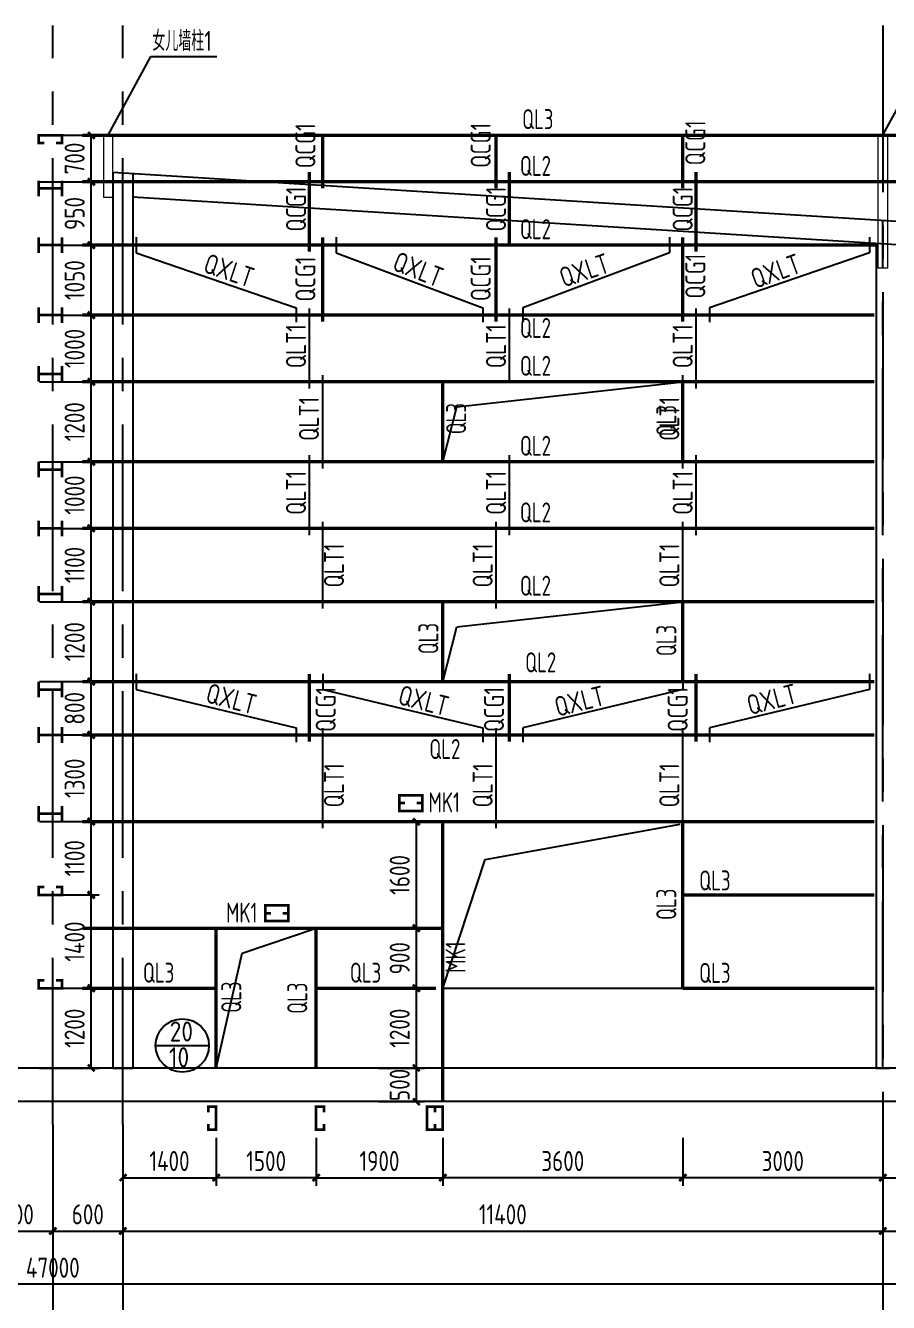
# Model space of a CAD drawing. Header units: millimetres. Extents: x 866309 to 879639, y 39442 to 44891.
# Drawn here: x 874498.7 to 874628.2, y 39548.7 to 39740.3 of the extents above; entities that cross this region are included whole.
import ezdxf

# ---------------------------------------------------------------- set-up
doc = ezdxf.new("R2010")
doc.units = ezdxf.units.MM
doc.header["$LTSCALE"] = 1000
doc.header["$MEASUREMENT"] = 0
doc.linetypes.add('CENTER', pattern=[2, 1.25, -0.25, 0.25, -0.25])
doc.linetypes.add('DOTE', pattern=[2.42, 2, -0.2, 0.02, -0.2])
for name, color, linetype in [('1307', 7, 'Continuous'), ('1534', 7, 'Continuous'), ('AXIS', 3, 'Continuous'), ('DIM', 7, 'Continuous'), ('DOTE', 1, 'DOTE'), ('M_Prof', 2, 'Continuous'), ('WINDOW', 4, 'Continuous'), ('标注', 7, 'Continuous'), ('梁', 4, 'Continuous'), ('檩条', 34, 'Continuous'), ('索引符号标注', 253, 'Continuous')]:
    doc.layers.add(name, color=color, linetype=linetype)
doc.layers.add('零部件', color=3, linetype='Continuous', lineweight=5)
doc.styles.add('GBHZ', font='gbenor.shx', dxfattribs={"width": 0.9, "bigfont": 'gbcbig.shx'})
doc.dimstyles.new('Y100', dxfattribs={"dimscale": 0, "dimtxt": 3, "dimasz": 0.01, "dimexe": 1.2, "dimexo": 2, "dimgap": 1, "dimtad": 1, "dimdec": 0, "dimlfac": 100, "dimzin": 0, "dimdsep": 46, "dimtxsty": 'GBHZ', "dimblk": 'DX', "dimcen": 0.09, "dimdle": 1, "dimclrd": 7, "dimclre": 7, "dimclrt": 7, "dimadec": 0, "dimazin": 0, "dimtfac": 1, "dimtdec": 0, "dimtix": 1, "dimtmove": 2, "dimatfit": 3, "dimldrblk": 'DX', "dimfxl": 0, "dimtolj": 1, "dimtzin": 0, "dimarcsym": 0})

# ---------------------------------------------------------------- blocks, each defined once
blk = doc.blocks.new('DX')
at = {"color": 0, "linetype": 'ByBlock', "const_width": 40}
blk.add_lwpolyline([(-54, -51), (46, 49)], dxfattribs=at)
blk = doc.blocks.new('*D3905')
at = {"layer": 'Defpoints', "color": 0, "transparency": 16777216}
for p in [(874492.33, 39575.38), (874502.83, 39575.38), (874502.83, 39559.38)]:
    blk.add_point(p, dxfattribs=at)
at = {"layer": 'dim', "color": 7, "lineweight": -2, "transparency": 16777216}
for p, q in [((874492.33, 39573.38), (874492.33, 39558.18)), ((874502.83, 39573.38), (874502.83, 39558.18)), ((874492.34, 39559.38), (874502.82, 39559.38))]:
    blk.add_line(p, q, dxfattribs=at)
at = {"layer": 'dim', "color": 7, "lineweight": -2, "transparency": 16777216, "xscale": 0.01, "yscale": 0.01, "zscale": 0.01, "rotation": 180}
blk.add_blockref('DX', (874492.33, 39559.38), dxfattribs=at)
at = {"layer": 'dim', "color": 7, "lineweight": -2, "transparency": 16777216, "xscale": 0.01, "yscale": 0.01, "zscale": 0.01}
blk.add_blockref('DX', (874502.83, 39559.38), dxfattribs=at)
at = {"layer": 'dim', "color": 7, "transparency": 16777216, "insert": (874497.58, 39561.88), "char_height": 3, "attachment_point": 5, "style": 'GBHZ'}
blk.add_mtext('\\A1;600', dxfattribs=at)
blk = doc.blocks.new('*D3906')
at = {"layer": 'Defpoints', "color": 0, "transparency": 16777216}
for p in [(874502.83, 39575.38), (874513.33, 39575.38), (874513.33, 39559.38)]:
    blk.add_point(p, dxfattribs=at)
at = {"layer": 'dim', "color": 7, "lineweight": -2, "transparency": 16777216}
for p, q in [((874502.83, 39573.38), (874502.83, 39558.18)), ((874513.33, 39573.38), (874513.33, 39558.18)), ((874502.84, 39559.38), (874513.32, 39559.38))]:
    blk.add_line(p, q, dxfattribs=at)
at = {"layer": 'dim', "color": 7, "lineweight": -2, "transparency": 16777216, "xscale": 0.01, "yscale": 0.01, "zscale": 0.01, "rotation": 180}
blk.add_blockref('DX', (874502.83, 39559.38), dxfattribs=at)
at = {"layer": 'dim', "color": 7, "lineweight": -2, "transparency": 16777216, "xscale": 0.01, "yscale": 0.01, "zscale": 0.01}
blk.add_blockref('DX', (874513.33, 39559.38), dxfattribs=at)
at = {"layer": 'dim', "color": 7, "transparency": 16777216, "insert": (874508.08, 39561.88), "char_height": 3, "attachment_point": 5, "style": 'GBHZ'}
blk.add_mtext('\\A1;600', dxfattribs=at)
blk = doc.blocks.new('*D3907')
at = {"layer": 'Defpoints', "color": 0, "transparency": 16777216}
for p in [(874513.33, 39575.38), (874627.33, 39575.38), (874627.33, 39559.38)]:
    blk.add_point(p, dxfattribs=at)
at = {"layer": 'dim', "color": 7, "lineweight": -2, "transparency": 16777216}
for p, q in [((874513.33, 39573.38), (874513.33, 39558.18)), ((874627.33, 39573.38), (874627.33, 39558.18)), ((874513.34, 39559.38), (874627.32, 39559.38))]:
    blk.add_line(p, q, dxfattribs=at)
at = {"layer": 'dim', "color": 7, "lineweight": -2, "transparency": 16777216, "xscale": 0.01, "yscale": 0.01, "zscale": 0.01, "rotation": 180}
blk.add_blockref('DX', (874513.33, 39559.38), dxfattribs=at)
at = {"layer": 'dim', "color": 7, "lineweight": -2, "transparency": 16777216, "xscale": 0.01, "yscale": 0.01, "zscale": 0.01}
blk.add_blockref('DX', (874627.33, 39559.38), dxfattribs=at)
at = {"layer": 'dim', "color": 7, "transparency": 16777216, "insert": (874570.33, 39561.88), "char_height": 3, "attachment_point": 5, "style": 'GBHZ'}
blk.add_mtext('\\A1;11400', dxfattribs=at)
blk = doc.blocks.new('*D3908')
at = {"layer": 'Defpoints', "color": 0, "transparency": 16777216}
for p in [(874627.33, 39575.38), (874742.33, 39575.38), (874742.33, 39559.38)]:
    blk.add_point(p, dxfattribs=at)
at = {"layer": 'dim', "color": 7, "lineweight": -2, "transparency": 16777216}
for p, q in [((874627.33, 39573.38), (874627.33, 39558.18)), ((874742.33, 39573.38), (874742.33, 39558.18)), ((874627.34, 39559.38), (874742.32, 39559.38))]:
    blk.add_line(p, q, dxfattribs=at)
at = {"layer": 'dim', "color": 7, "lineweight": -2, "transparency": 16777216, "xscale": 0.01, "yscale": 0.01, "zscale": 0.01, "rotation": 180}
blk.add_blockref('DX', (874627.33, 39559.38), dxfattribs=at)
at = {"layer": 'dim', "color": 7, "lineweight": -2, "transparency": 16777216, "xscale": 0.01, "yscale": 0.01, "zscale": 0.01}
blk.add_blockref('DX', (874742.33, 39559.38), dxfattribs=at)
at = {"layer": 'dim', "color": 7, "transparency": 16777216, "insert": (874684.83, 39561.88), "char_height": 3, "attachment_point": 5, "style": 'GBHZ'}
blk.add_mtext('\\A1;11500', dxfattribs=at)
blk = doc.blocks.new('*D3909')
at = {"layer": 'Defpoints', "color": 0, "transparency": 16777216}
for p in [(874263.33, 39575.38), (874742.33, 39575.38), (874263.33, 39551.38)]:
    blk.add_point(p, dxfattribs=at)
at = {"layer": 'dim', "color": 7, "lineweight": -2, "transparency": 16777216}
for p, q in [((874263.33, 39573.38), (874263.33, 39550.18)), ((874742.33, 39573.38), (874742.33, 39550.18)), ((874742.32, 39551.38), (874263.34, 39551.38))]:
    blk.add_line(p, q, dxfattribs=at)
at = {"layer": 'dim', "color": 7, "lineweight": -2, "transparency": 16777216, "xscale": 0.01, "yscale": 0.01, "zscale": 0.01, "rotation": 180}
blk.add_blockref('DX', (874263.33, 39551.38), dxfattribs=at)
at = {"layer": 'dim', "color": 7, "lineweight": -2, "transparency": 16777216, "xscale": 0.01, "yscale": 0.01, "zscale": 0.01}
blk.add_blockref('DX', (874742.33, 39551.38), dxfattribs=at)
at = {"layer": 'dim', "color": 7, "transparency": 16777216, "insert": (874502.83, 39553.88), "char_height": 3, "attachment_point": 5, "style": 'GBHZ'}
blk.add_mtext('\\A1;47000', dxfattribs=at)
blk = doc.blocks.new('*D3867')
at = {"layer": 'Defpoints', "color": 0, "transparency": 16777216}
for p in [(874498.84, 39595.81), (874508.6, 39595.81), (874498.84, 39583.81)]:
    blk.add_point(p, dxfattribs=at)
at = {"layer": 'DOTE', "color": 7, "lineweight": -2, "transparency": 16777216}
for p, q in [((874500.84, 39595.81), (874509.8, 39595.81)), ((874508.6, 39583.82), (874508.6, 39595.8)), ((874500.84, 39583.81), (874509.8, 39583.81))]:
    blk.add_line(p, q, dxfattribs=at)
at = {"layer": 'DOTE', "color": 7, "lineweight": -2, "transparency": 16777216, "xscale": 0.01, "yscale": 0.01, "zscale": 0.01}
for p, rotation in [((874508.6, 39595.81), 90), ((874508.6, 39583.81), 270)]:
    blk.add_blockref('DX', p, dxfattribs=dict(at, rotation=rotation))
at = {"layer": 'DOTE', "color": 7, "transparency": 16777216, "insert": (874506.1, 39589.81), "char_height": 3, "attachment_point": 5, "rotation": 90, "style": 'GBHZ'}
blk.add_mtext('\\A1;1200', dxfattribs=at)
blk = doc.blocks.new('*D3868')
at = {"layer": 'Defpoints', "color": 0, "transparency": 16777216}
for p in [(874498.84, 39609.81), (874508.6, 39609.81), (874498.84, 39595.81)]:
    blk.add_point(p, dxfattribs=at)
at = {"layer": 'DOTE', "color": 7, "lineweight": -2, "transparency": 16777216}
for p, q in [((874500.84, 39609.81), (874509.8, 39609.81)), ((874508.6, 39595.82), (874508.6, 39609.8)), ((874500.84, 39595.81), (874509.8, 39595.81))]:
    blk.add_line(p, q, dxfattribs=at)
at = {"layer": 'DOTE', "color": 7, "lineweight": -2, "transparency": 16777216, "xscale": 0.01, "yscale": 0.01, "zscale": 0.01}
for p, rotation in [((874508.6, 39609.81), 90), ((874508.6, 39595.81), 270)]:
    blk.add_blockref('DX', p, dxfattribs=dict(at, rotation=rotation))
at = {"layer": 'DOTE', "color": 7, "transparency": 16777216, "insert": (874506.1, 39602.81), "char_height": 3, "attachment_point": 5, "rotation": 90, "style": 'GBHZ'}
blk.add_mtext('\\A1;1400', dxfattribs=at)
blk = doc.blocks.new('*D3869')
at = {"layer": 'Defpoints', "color": 0, "transparency": 16777216}
for p in [(874498.84, 39620.81), (874508.6, 39620.81), (874498.84, 39609.81)]:
    blk.add_point(p, dxfattribs=at)
at = {"layer": 'DOTE', "color": 7, "lineweight": -2, "transparency": 16777216}
for p, q in [((874500.84, 39620.81), (874509.8, 39620.81)), ((874508.6, 39609.82), (874508.6, 39620.8)), ((874500.84, 39609.81), (874509.8, 39609.81))]:
    blk.add_line(p, q, dxfattribs=at)
at = {"layer": 'DOTE', "color": 7, "lineweight": -2, "transparency": 16777216, "xscale": 0.01, "yscale": 0.01, "zscale": 0.01}
for p, rotation in [((874508.6, 39620.81), 90), ((874508.6, 39609.81), 270)]:
    blk.add_blockref('DX', p, dxfattribs=dict(at, rotation=rotation))
at = {"layer": 'DOTE', "color": 7, "transparency": 16777216, "insert": (874506.1, 39615.31), "char_height": 3, "attachment_point": 5, "rotation": 90, "style": 'GBHZ'}
blk.add_mtext('\\A1;1100', dxfattribs=at)
blk = doc.blocks.new('*D3870')
at = {"layer": 'Defpoints', "color": 0, "transparency": 16777216}
for p in [(874498.84, 39633.81), (874508.6, 39633.81), (874498.84, 39620.81)]:
    blk.add_point(p, dxfattribs=at)
at = {"layer": 'DOTE', "color": 7, "lineweight": -2, "transparency": 16777216}
for p, q in [((874500.84, 39633.81), (874509.8, 39633.81)), ((874508.6, 39620.82), (874508.6, 39633.8)), ((874500.84, 39620.81), (874509.8, 39620.81))]:
    blk.add_line(p, q, dxfattribs=at)
at = {"layer": 'DOTE', "color": 7, "lineweight": -2, "transparency": 16777216, "xscale": 0.01, "yscale": 0.01, "zscale": 0.01}
for p, rotation in [((874508.6, 39633.81), 90), ((874508.6, 39620.81), 270)]:
    blk.add_blockref('DX', p, dxfattribs=dict(at, rotation=rotation))
at = {"layer": 'DOTE', "color": 7, "transparency": 16777216, "insert": (874506.1, 39627.31), "char_height": 3, "attachment_point": 5, "rotation": 90, "style": 'GBHZ'}
blk.add_mtext('\\A1;1300', dxfattribs=at)
blk = doc.blocks.new('*D3871')
at = {"layer": 'Defpoints', "color": 0, "transparency": 16777216}
for p in [(874498.84, 39641.81), (874508.6, 39641.81), (874498.84, 39633.81)]:
    blk.add_point(p, dxfattribs=at)
at = {"layer": 'DOTE', "color": 7, "lineweight": -2, "transparency": 16777216}
for p, q in [((874500.84, 39641.81), (874509.8, 39641.81)), ((874508.6, 39633.82), (874508.6, 39641.8)), ((874500.84, 39633.81), (874509.8, 39633.81))]:
    blk.add_line(p, q, dxfattribs=at)
at = {"layer": 'DOTE', "color": 7, "lineweight": -2, "transparency": 16777216, "xscale": 0.01, "yscale": 0.01, "zscale": 0.01}
for p, rotation in [((874508.6, 39641.81), 90), ((874508.6, 39633.81), 270)]:
    blk.add_blockref('DX', p, dxfattribs=dict(at, rotation=rotation))
at = {"layer": 'DOTE', "color": 7, "transparency": 16777216, "insert": (874506.1, 39637.81), "char_height": 3, "attachment_point": 5, "rotation": 90, "style": 'GBHZ'}
blk.add_mtext('\\A1;800', dxfattribs=at)
blk = doc.blocks.new('*D3872')
at = {"layer": 'Defpoints', "color": 0, "transparency": 16777216}
for p in [(874498.84, 39653.81), (874508.6, 39653.81), (874498.84, 39641.81)]:
    blk.add_point(p, dxfattribs=at)
at = {"layer": 'DOTE', "color": 7, "lineweight": -2, "transparency": 16777216}
for p, q in [((874500.84, 39653.81), (874509.8, 39653.81)), ((874508.6, 39641.82), (874508.6, 39653.8)), ((874500.84, 39641.81), (874509.8, 39641.81))]:
    blk.add_line(p, q, dxfattribs=at)
at = {"layer": 'DOTE', "color": 7, "lineweight": -2, "transparency": 16777216, "xscale": 0.01, "yscale": 0.01, "zscale": 0.01}
for p, rotation in [((874508.6, 39653.81), 90), ((874508.6, 39641.81), 270)]:
    blk.add_blockref('DX', p, dxfattribs=dict(at, rotation=rotation))
at = {"layer": 'DOTE', "color": 7, "transparency": 16777216, "insert": (874506.1, 39647.81), "char_height": 3, "attachment_point": 5, "rotation": 90, "style": 'GBHZ'}
blk.add_mtext('\\A1;1200', dxfattribs=at)
blk = doc.blocks.new('*D3873')
at = {"layer": 'Defpoints', "color": 0, "transparency": 16777216}
for p in [(874498.84, 39664.81), (874508.6, 39664.81), (874498.84, 39653.81)]:
    blk.add_point(p, dxfattribs=at)
at = {"layer": 'DOTE', "color": 7, "lineweight": -2, "transparency": 16777216}
for p, q in [((874500.84, 39664.81), (874509.8, 39664.81)), ((874508.6, 39653.82), (874508.6, 39664.8)), ((874500.84, 39653.81), (874509.8, 39653.81))]:
    blk.add_line(p, q, dxfattribs=at)
at = {"layer": 'DOTE', "color": 7, "lineweight": -2, "transparency": 16777216, "xscale": 0.01, "yscale": 0.01, "zscale": 0.01}
for p, rotation in [((874508.6, 39664.81), 90), ((874508.6, 39653.81), 270)]:
    blk.add_blockref('DX', p, dxfattribs=dict(at, rotation=rotation))
at = {"layer": 'DOTE', "color": 7, "transparency": 16777216, "insert": (874506.1, 39659.31), "char_height": 3, "attachment_point": 5, "rotation": 90, "style": 'GBHZ'}
blk.add_mtext('\\A1;1100', dxfattribs=at)
blk = doc.blocks.new('*D3874')
at = {"layer": 'Defpoints', "color": 0, "transparency": 16777216}
for p in [(874498.84, 39674.81), (874508.6, 39674.81), (874498.84, 39664.81)]:
    blk.add_point(p, dxfattribs=at)
at = {"layer": 'DOTE', "color": 7, "lineweight": -2, "transparency": 16777216}
for p, q in [((874500.84, 39674.81), (874509.8, 39674.81)), ((874508.6, 39664.82), (874508.6, 39674.8)), ((874500.84, 39664.81), (874509.8, 39664.81))]:
    blk.add_line(p, q, dxfattribs=at)
at = {"layer": 'DOTE', "color": 7, "lineweight": -2, "transparency": 16777216, "xscale": 0.01, "yscale": 0.01, "zscale": 0.01}
for p, rotation in [((874508.6, 39674.81), 90), ((874508.6, 39664.81), 270)]:
    blk.add_blockref('DX', p, dxfattribs=dict(at, rotation=rotation))
at = {"layer": 'DOTE', "color": 7, "transparency": 16777216, "insert": (874506.1, 39669.81), "char_height": 3, "attachment_point": 5, "rotation": 90, "style": 'GBHZ'}
blk.add_mtext('\\A1;1000', dxfattribs=at)
blk = doc.blocks.new('*D3875')
at = {"layer": 'Defpoints', "color": 0, "transparency": 16777216}
for p in [(874498.84, 39686.81), (874508.6, 39686.81), (874498.84, 39674.81)]:
    blk.add_point(p, dxfattribs=at)
at = {"layer": 'DOTE', "color": 7, "lineweight": -2, "transparency": 16777216}
for p, q in [((874500.84, 39686.81), (874509.8, 39686.81)), ((874508.6, 39674.82), (874508.6, 39686.8)), ((874500.84, 39674.81), (874509.8, 39674.81))]:
    blk.add_line(p, q, dxfattribs=at)
at = {"layer": 'DOTE', "color": 7, "lineweight": -2, "transparency": 16777216, "xscale": 0.01, "yscale": 0.01, "zscale": 0.01}
for p, rotation in [((874508.6, 39686.81), 90), ((874508.6, 39674.81), 270)]:
    blk.add_blockref('DX', p, dxfattribs=dict(at, rotation=rotation))
at = {"layer": 'DOTE', "color": 7, "transparency": 16777216, "insert": (874506.1, 39680.81), "char_height": 3, "attachment_point": 5, "rotation": 90, "style": 'GBHZ'}
blk.add_mtext('\\A1;1200', dxfattribs=at)
blk = doc.blocks.new('*D3876')
at = {"layer": 'Defpoints', "color": 0, "transparency": 16777216}
for p in [(874498.84, 39696.81), (874508.6, 39696.81), (874498.84, 39686.81)]:
    blk.add_point(p, dxfattribs=at)
at = {"layer": 'DOTE', "color": 7, "lineweight": -2, "transparency": 16777216}
for p, q in [((874500.84, 39696.81), (874509.8, 39696.81)), ((874508.6, 39686.82), (874508.6, 39696.8)), ((874500.84, 39686.81), (874509.8, 39686.81))]:
    blk.add_line(p, q, dxfattribs=at)
at = {"layer": 'DOTE', "color": 7, "lineweight": -2, "transparency": 16777216, "xscale": 0.01, "yscale": 0.01, "zscale": 0.01}
for p, rotation in [((874508.6, 39696.81), 90), ((874508.6, 39686.81), 270)]:
    blk.add_blockref('DX', p, dxfattribs=dict(at, rotation=rotation))
at = {"layer": 'DOTE', "color": 7, "transparency": 16777216, "insert": (874506.1, 39691.81), "char_height": 3, "attachment_point": 5, "rotation": 90, "style": 'GBHZ'}
blk.add_mtext('\\A1;1000', dxfattribs=at)
blk = doc.blocks.new('*D3877')
at = {"layer": 'Defpoints', "color": 0, "transparency": 16777216}
for p in [(874498.84, 39707.31), (874508.6, 39707.31), (874498.84, 39696.81)]:
    blk.add_point(p, dxfattribs=at)
at = {"layer": 'DOTE', "color": 7, "lineweight": -2, "transparency": 16777216}
for p, q in [((874500.84, 39707.31), (874509.8, 39707.31)), ((874508.6, 39696.82), (874508.6, 39707.3)), ((874500.84, 39696.81), (874509.8, 39696.81))]:
    blk.add_line(p, q, dxfattribs=at)
at = {"layer": 'DOTE', "color": 7, "lineweight": -2, "transparency": 16777216, "xscale": 0.01, "yscale": 0.01, "zscale": 0.01}
for p, rotation in [((874508.6, 39707.31), 90), ((874508.6, 39696.81), 270)]:
    blk.add_blockref('DX', p, dxfattribs=dict(at, rotation=rotation))
at = {"layer": 'DOTE', "color": 7, "transparency": 16777216, "insert": (874506.1, 39702.06), "char_height": 3, "attachment_point": 5, "rotation": 90, "style": 'GBHZ'}
blk.add_mtext('\\A1;1050', dxfattribs=at)
blk = doc.blocks.new('*D3878')
at = {"layer": 'Defpoints', "color": 0, "transparency": 16777216}
for p in [(874498.84, 39716.81), (874508.6, 39716.81), (874498.84, 39707.31)]:
    blk.add_point(p, dxfattribs=at)
at = {"layer": 'DOTE', "color": 7, "lineweight": -2, "transparency": 16777216}
for p, q in [((874500.84, 39716.81), (874509.8, 39716.81)), ((874508.6, 39707.32), (874508.6, 39716.8)), ((874500.84, 39707.31), (874509.8, 39707.31))]:
    blk.add_line(p, q, dxfattribs=at)
at = {"layer": 'DOTE', "color": 7, "lineweight": -2, "transparency": 16777216, "xscale": 0.01, "yscale": 0.01, "zscale": 0.01}
for p, rotation in [((874508.6, 39716.81), 90), ((874508.6, 39707.31), 270)]:
    blk.add_blockref('DX', p, dxfattribs=dict(at, rotation=rotation))
at = {"layer": 'DOTE', "color": 7, "transparency": 16777216, "insert": (874506.1, 39712.06), "char_height": 3, "attachment_point": 5, "rotation": 90, "style": 'GBHZ'}
blk.add_mtext('\\A1;950', dxfattribs=at)
blk = doc.blocks.new('*D3879')
at = {"layer": 'Defpoints', "color": 0, "transparency": 16777216}
for p in [(874498.84, 39723.81), (874508.6, 39723.81), (874498.84, 39716.81)]:
    blk.add_point(p, dxfattribs=at)
at = {"layer": 'DOTE', "color": 7, "lineweight": -2, "transparency": 16777216}
for p, q in [((874500.84, 39723.81), (874509.8, 39723.81)), ((874508.6, 39716.82), (874508.6, 39723.8)), ((874500.84, 39716.81), (874509.8, 39716.81))]:
    blk.add_line(p, q, dxfattribs=at)
at = {"layer": 'DOTE', "color": 7, "lineweight": -2, "transparency": 16777216, "xscale": 0.01, "yscale": 0.01, "zscale": 0.01}
for p, rotation in [((874508.6, 39723.81), 90), ((874508.6, 39716.81), 270)]:
    blk.add_blockref('DX', p, dxfattribs=dict(at, rotation=rotation))
at = {"layer": 'DOTE', "color": 7, "transparency": 16777216, "insert": (874506.1, 39720.31), "char_height": 3, "attachment_point": 5, "rotation": 90, "style": 'GBHZ'}
blk.add_mtext('\\A1;700', dxfattribs=at)
blk = doc.blocks.new('*D3931')
at = {"layer": 'Defpoints', "color": 0, "transparency": 16777216}
for p in [(874627.33, 39575.38), (874657.33, 39575.38), (874657.33, 39567.38)]:
    blk.add_point(p, dxfattribs=at)
at = {"layer": 'dim', "color": 7, "lineweight": -2, "transparency": 16777216}
for p, q in [((874627.33, 39573.38), (874627.33, 39566.18)), ((874657.33, 39573.38), (874657.33, 39566.18)), ((874627.34, 39567.38), (874657.32, 39567.38))]:
    blk.add_line(p, q, dxfattribs=at)
at = {"layer": 'dim', "color": 7, "lineweight": -2, "transparency": 16777216, "xscale": 0.01, "yscale": 0.01, "zscale": 0.01, "rotation": 180}
blk.add_blockref('DX', (874627.33, 39567.38), dxfattribs=at)
at = {"layer": 'dim', "color": 7, "lineweight": -2, "transparency": 16777216, "xscale": 0.01, "yscale": 0.01, "zscale": 0.01}
blk.add_blockref('DX', (874657.33, 39567.38), dxfattribs=at)
at = {"layer": 'dim', "color": 7, "transparency": 16777216, "insert": (874642.33, 39569.88), "char_height": 3, "attachment_point": 5, "style": 'GBHZ'}
blk.add_mtext('\\A1;3000', dxfattribs=at)
blk = doc.blocks.new('*D3932')
at = {"layer": 'Defpoints', "color": 0, "transparency": 16777216}
for p in [(874513.33, 39575.38), (874527.33, 39575.38), (874527.33, 39567.38)]:
    blk.add_point(p, dxfattribs=at)
at = {"layer": 'dim', "color": 7, "lineweight": -2, "transparency": 16777216}
for p, q in [((874513.33, 39573.38), (874513.33, 39566.18)), ((874527.33, 39573.38), (874527.33, 39566.18)), ((874513.34, 39567.38), (874527.32, 39567.38))]:
    blk.add_line(p, q, dxfattribs=at)
at = {"layer": 'dim', "color": 7, "lineweight": -2, "transparency": 16777216, "xscale": 0.01, "yscale": 0.01, "zscale": 0.01, "rotation": 180}
blk.add_blockref('DX', (874513.33, 39567.38), dxfattribs=at)
at = {"layer": 'dim', "color": 7, "lineweight": -2, "transparency": 16777216, "xscale": 0.01, "yscale": 0.01, "zscale": 0.01}
blk.add_blockref('DX', (874527.33, 39567.38), dxfattribs=at)
at = {"layer": 'dim', "color": 7, "transparency": 16777216, "insert": (874520.33, 39569.88), "char_height": 3, "attachment_point": 5, "style": 'GBHZ'}
blk.add_mtext('\\A1;1400', dxfattribs=at)
blk = doc.blocks.new('*D3933')
at = {"layer": 'Defpoints', "color": 0, "transparency": 16777216}
for p in [(874561.33, 39575.38), (874597.33, 39575.38), (874561.33, 39567.38)]:
    blk.add_point(p, dxfattribs=at)
at = {"layer": 'dim', "color": 7, "lineweight": -2, "transparency": 16777216}
for p, q in [((874561.33, 39573.38), (874561.33, 39566.18)), ((874597.33, 39573.38), (874597.33, 39566.18)), ((874597.32, 39567.38), (874561.34, 39567.38))]:
    blk.add_line(p, q, dxfattribs=at)
at = {"layer": 'dim', "color": 7, "lineweight": -2, "transparency": 16777216, "xscale": 0.01, "yscale": 0.01, "zscale": 0.01, "rotation": 180}
blk.add_blockref('DX', (874561.33, 39567.38), dxfattribs=at)
at = {"layer": 'dim', "color": 7, "lineweight": -2, "transparency": 16777216, "xscale": 0.01, "yscale": 0.01, "zscale": 0.01}
blk.add_blockref('DX', (874597.33, 39567.38), dxfattribs=at)
at = {"layer": 'dim', "color": 7, "transparency": 16777216, "insert": (874579.33, 39569.88), "char_height": 3, "attachment_point": 5, "style": 'GBHZ'}
blk.add_mtext('\\A1;3600', dxfattribs=at)
blk = doc.blocks.new('*D3934')
at = {"layer": 'Defpoints', "color": 0, "transparency": 16777216}
for p in [(874597.33, 39575.38), (874627.33, 39575.38), (874597.33, 39567.38)]:
    blk.add_point(p, dxfattribs=at)
at = {"layer": 'dim', "color": 7, "lineweight": -2, "transparency": 16777216}
for p, q in [((874597.33, 39573.38), (874597.33, 39566.18)), ((874627.33, 39573.38), (874627.33, 39566.18)), ((874627.32, 39567.38), (874597.34, 39567.38))]:
    blk.add_line(p, q, dxfattribs=at)
at = {"layer": 'dim', "color": 7, "lineweight": -2, "transparency": 16777216, "xscale": 0.01, "yscale": 0.01, "zscale": 0.01, "rotation": 180}
blk.add_blockref('DX', (874597.33, 39567.38), dxfattribs=at)
at = {"layer": 'dim', "color": 7, "lineweight": -2, "transparency": 16777216, "xscale": 0.01, "yscale": 0.01, "zscale": 0.01}
blk.add_blockref('DX', (874627.33, 39567.38), dxfattribs=at)
at = {"layer": 'dim', "color": 7, "transparency": 16777216, "insert": (874612.33, 39569.88), "char_height": 3, "attachment_point": 5, "style": 'GBHZ'}
blk.add_mtext('\\A1;3000', dxfattribs=at)
blk = doc.blocks.new('*D3935')
at = {"layer": 'Defpoints', "color": 0, "transparency": 16777216}
for p in [(874549.7, 39583.81), (874557.36, 39583.81), (874549.7, 39578.81)]:
    blk.add_point(p, dxfattribs=at)
at = {"layer": 'WINDOW', "color": 7, "lineweight": -2, "transparency": 16777216}
for p, q in [((874551.7, 39583.81), (874558.56, 39583.81)), ((874557.36, 39583.82), (874557.36, 39583.83)), ((874557.36, 39578.81), (874557.36, 39583.81)), ((874551.7, 39578.81), (874558.56, 39578.81)), ((874557.36, 39578.8), (874557.36, 39578.79))]:
    blk.add_line(p, q, dxfattribs=at)
at = {"layer": 'WINDOW', "color": 7, "lineweight": -2, "transparency": 16777216, "xscale": 0.01, "yscale": 0.01, "zscale": 0.01}
for p, rotation in [((874557.36, 39583.81), 270), ((874557.36, 39578.81), 90)]:
    blk.add_blockref('DX', p, dxfattribs=dict(at, rotation=rotation))
at = {"layer": 'WINDOW', "color": 7, "transparency": 16777216, "insert": (874554.86, 39581.31), "char_height": 3, "attachment_point": 5, "rotation": 90, "style": 'GBHZ'}
blk.add_mtext('\\A1;500', dxfattribs=at)
blk = doc.blocks.new('*D3936')
at = {"layer": 'Defpoints', "color": 0, "transparency": 16777216}
for p in [(874549.7, 39595.81), (874557.36, 39595.81), (874549.7, 39583.81)]:
    blk.add_point(p, dxfattribs=at)
at = {"layer": 'WINDOW', "color": 7, "lineweight": -2, "transparency": 16777216}
for p, q in [((874551.7, 39595.81), (874558.56, 39595.81)), ((874557.36, 39583.82), (874557.36, 39595.8)), ((874551.7, 39583.81), (874558.56, 39583.81))]:
    blk.add_line(p, q, dxfattribs=at)
at = {"layer": 'WINDOW', "color": 7, "lineweight": -2, "transparency": 16777216, "xscale": 0.01, "yscale": 0.01, "zscale": 0.01}
for p, rotation in [((874557.36, 39595.81), 90), ((874557.36, 39583.81), 270)]:
    blk.add_blockref('DX', p, dxfattribs=dict(at, rotation=rotation))
at = {"layer": 'WINDOW', "color": 7, "transparency": 16777216, "insert": (874554.86, 39589.81), "char_height": 3, "attachment_point": 5, "rotation": 90, "style": 'GBHZ'}
blk.add_mtext('\\A1;1200', dxfattribs=at)
blk = doc.blocks.new('*D3937')
at = {"layer": 'Defpoints', "color": 0, "transparency": 16777216}
for p in [(874549.7, 39604.81), (874557.36, 39604.81), (874549.7, 39595.81)]:
    blk.add_point(p, dxfattribs=at)
at = {"layer": 'WINDOW', "color": 7, "lineweight": -2, "transparency": 16777216}
for p, q in [((874551.7, 39604.81), (874558.56, 39604.81)), ((874557.36, 39595.82), (874557.36, 39604.8)), ((874551.7, 39595.81), (874558.56, 39595.81))]:
    blk.add_line(p, q, dxfattribs=at)
at = {"layer": 'WINDOW', "color": 7, "lineweight": -2, "transparency": 16777216, "xscale": 0.01, "yscale": 0.01, "zscale": 0.01}
for p, rotation in [((874557.36, 39604.81), 90), ((874557.36, 39595.81), 270)]:
    blk.add_blockref('DX', p, dxfattribs=dict(at, rotation=rotation))
at = {"layer": 'WINDOW', "color": 7, "transparency": 16777216, "insert": (874554.86, 39600.31), "char_height": 3, "attachment_point": 5, "rotation": 90, "style": 'GBHZ'}
blk.add_mtext('\\A1;900', dxfattribs=at)
blk = doc.blocks.new('*D3938')
at = {"layer": 'Defpoints', "color": 0, "transparency": 16777216}
for p in [(874549.7, 39620.81), (874557.36, 39620.81), (874549.7, 39604.81)]:
    blk.add_point(p, dxfattribs=at)
at = {"layer": 'WINDOW', "color": 7, "lineweight": -2, "transparency": 16777216}
for p, q in [((874551.7, 39620.81), (874558.56, 39620.81)), ((874557.36, 39604.82), (874557.36, 39620.8)), ((874551.7, 39604.81), (874558.56, 39604.81))]:
    blk.add_line(p, q, dxfattribs=at)
at = {"layer": 'WINDOW', "color": 7, "lineweight": -2, "transparency": 16777216, "xscale": 0.01, "yscale": 0.01, "zscale": 0.01}
for p, rotation in [((874557.36, 39620.81), 90), ((874557.36, 39604.81), 270)]:
    blk.add_blockref('DX', p, dxfattribs=dict(at, rotation=rotation))
at = {"layer": 'WINDOW', "color": 7, "transparency": 16777216, "insert": (874554.86, 39612.81), "char_height": 3, "attachment_point": 5, "rotation": 90, "style": 'GBHZ'}
blk.add_mtext('\\A1;1600', dxfattribs=at)
blk = doc.blocks.new('*D3939')
at = {"layer": 'Defpoints', "color": 0, "transparency": 16777216}
for p in [(874527.33, 39575.38), (874542.33, 39575.38), (874527.33, 39567.38)]:
    blk.add_point(p, dxfattribs=at)
at = {"layer": 'dim', "color": 7, "lineweight": -2, "transparency": 16777216}
for p, q in [((874527.33, 39573.38), (874527.33, 39566.18)), ((874542.33, 39573.38), (874542.33, 39566.18)), ((874542.32, 39567.38), (874527.34, 39567.38))]:
    blk.add_line(p, q, dxfattribs=at)
at = {"layer": 'dim', "color": 7, "lineweight": -2, "transparency": 16777216, "xscale": 0.01, "yscale": 0.01, "zscale": 0.01, "rotation": 180}
blk.add_blockref('DX', (874527.33, 39567.38), dxfattribs=at)
at = {"layer": 'dim', "color": 7, "lineweight": -2, "transparency": 16777216, "xscale": 0.01, "yscale": 0.01, "zscale": 0.01}
blk.add_blockref('DX', (874542.33, 39567.38), dxfattribs=at)
at = {"layer": 'dim', "color": 7, "transparency": 16777216, "insert": (874534.83, 39569.88), "char_height": 3, "attachment_point": 5, "style": 'GBHZ'}
blk.add_mtext('\\A1;1500', dxfattribs=at)
blk = doc.blocks.new('*D3940')
at = {"layer": 'Defpoints', "color": 0, "transparency": 16777216}
for p in [(874542.33, 39575.38), (874561.33, 39575.38), (874561.33, 39567.38)]:
    blk.add_point(p, dxfattribs=at)
at = {"layer": 'dim', "color": 7, "lineweight": -2, "transparency": 16777216}
for p, q in [((874542.33, 39573.38), (874542.33, 39566.18)), ((874561.33, 39573.38), (874561.33, 39566.18)), ((874542.34, 39567.38), (874561.32, 39567.38))]:
    blk.add_line(p, q, dxfattribs=at)
at = {"layer": 'dim', "color": 7, "lineweight": -2, "transparency": 16777216, "xscale": 0.01, "yscale": 0.01, "zscale": 0.01, "rotation": 180}
blk.add_blockref('DX', (874542.33, 39567.38), dxfattribs=at)
at = {"layer": 'dim', "color": 7, "lineweight": -2, "transparency": 16777216, "xscale": 0.01, "yscale": 0.01, "zscale": 0.01}
blk.add_blockref('DX', (874561.33, 39567.38), dxfattribs=at)
at = {"layer": 'dim', "color": 7, "transparency": 16777216, "insert": (874551.83, 39569.88), "char_height": 3, "attachment_point": 5, "style": 'GBHZ'}
blk.add_mtext('\\A1;1900', dxfattribs=at)

msp = doc.modelspace()

# ---------------------------------------------------------------- linework, layer by layer
at = {"layer": 'AXIS', "color": 0}
for p, q in [((874502.828, 39575.379), (874502.828, 39543.379)), ((874513.328, 39575.379), (874513.328, 39543.379)), ((874627.328, 39575.379), (874627.328, 39543.379))]:
    msp.add_line(p, q, dxfattribs=at)
at = {"layer": 'DOTE', "linetype": 'CENTER', "ltscale": 0.02}
for p, q in [((874502.828, 39575.379), (874502.828, 39740.261)), ((874513.328, 39575.379), (874513.328, 39740.261)), ((874627.328, 39740.261), (874627.328, 39575.379)), ((874627.328, 39583.809), (874627.328, 39710.99))]:
    msp.add_line(p, q, dxfattribs=at)
at = {"layer": 'M_Prof'}
for p, q in [((874511.828, 39718.203), (874511.828, 39583.809)), ((874742.328, 39703.809), (874511.828, 39718.203)), ((874514.828, 39718.015), (874514.828, 39583.809)), ((874739.328, 39700.489), (874514.828, 39714.508)), ((874626.328, 39707.546), (874626.328, 39583.809)), ((874753.407, 39583.809), (874261.675, 39583.809)), ((874511.828, 39583.809), (874514.828, 39583.809)), ((874626.328, 39583.809), (874628.328, 39583.809)), ((874753.407, 39578.809), (874261.675, 39578.809))]:
    msp.add_line(p, q, dxfattribs=at)
at = {"layer": 'WINDOW'}
for p, q in [((874531.229, 39601.05), (874542.328, 39604.809)), ((874527.328, 39583.809), (874531.229, 39601.05))]:
    msp.add_line(p, q, dxfattribs=at)
at = {"layer": '标注'}
msp.add_line((874561.328, 39595.809), (874597.328, 39595.809), dxfattribs=at)
at = {"layer": '梁'}
for p, q in [((874511.128, 39723.809), (874517.54, 39735.593)), ((874517.54, 39735.593), (874527.42, 39735.593)), ((874627.328, 39723.809), (874633.74, 39735.593))]:
    msp.add_line(p, q, dxfattribs=at)
at = {"layer": '梁', "color": 61, "linetype": 'ByBlock', "ltscale": 0.8, "const_width": 0.4}
for points in [[(874501.568, 39722.63), (874500.716, 39722.63), (874500.716, 39723.809), (874504.185, 39723.809), (874504.185, 39722.63), (874503.333, 39722.63)], [(874500.716, 39716.988), (874500.716, 39715.809), (874504.185, 39715.809), (874504.185, 39716.988)], [(874500.716, 39714.63), (874500.716, 39715.809), (874504.185, 39715.809), (874504.185, 39714.63)], [(874500.716, 39708.488), (874500.716, 39707.309), (874504.185, 39707.309), (874504.185, 39708.488)], [(874500.716, 39706.13), (874500.716, 39707.309), (874504.185, 39707.309), (874504.185, 39706.13)], [(874500.716, 39697.989), (874500.716, 39696.81), (874504.185, 39696.81), (874504.185, 39697.989)], [(874500.716, 39695.631), (874500.716, 39696.81), (874504.185, 39696.81), (874504.185, 39695.631)], [(874500.716, 39689.17), (874500.716, 39687.99), (874504.185, 39687.99), (874504.185, 39689.17)], [(874500.716, 39686.811), (874500.716, 39687.99), (874504.185, 39687.99), (874504.185, 39686.811)], [(874500.716, 39674.81), (874500.716, 39673.631), (874504.185, 39673.631), (874504.185, 39674.81)], [(874500.716, 39672.452), (874500.716, 39673.631), (874504.185, 39673.631), (874504.185, 39672.452)], [(874500.716, 39665.988), (874500.716, 39664.809), (874504.185, 39664.809), (874504.185, 39665.988)], [(874500.716, 39663.63), (874500.716, 39664.809), (874504.185, 39664.809), (874504.185, 39663.63)], [(874500.716, 39656.167), (874500.716, 39654.988), (874504.185, 39654.988), (874504.185, 39656.167)], [(874500.716, 39653.809), (874500.716, 39654.988), (874504.185, 39654.988), (874504.185, 39653.809)], [(874500.716, 39641.809), (874500.716, 39640.63), (874504.185, 39640.63), (874504.185, 39641.809)], [(874500.716, 39639.45), (874500.716, 39640.63), (874504.185, 39640.63), (874504.185, 39639.45)], [(874500.716, 39634.988), (874500.716, 39633.809), (874504.185, 39633.809), (874504.185, 39634.988)], [(874500.716, 39632.63), (874500.716, 39633.809), (874504.185, 39633.809), (874504.185, 39632.63)], [(874500.716, 39623.167), (874500.716, 39621.988), (874504.185, 39621.988), (874504.185, 39623.167)], [(874557.415, 39623.579), (874558.267, 39623.579), (874558.267, 39624.758), (874554.798, 39624.758), (874554.798, 39623.579), (874555.65, 39623.579)], [(874557.415, 39623.579), (874558.267, 39623.579), (874558.267, 39622.4), (874554.798, 39622.4), (874554.798, 39623.579), (874555.65, 39623.579)], [(874500.716, 39620.809), (874500.716, 39621.988), (874504.185, 39621.988), (874504.185, 39620.809)], [(874501.568, 39610.988), (874500.716, 39610.988), (874500.716, 39609.809), (874504.185, 39609.809), (874504.185, 39610.988), (874503.333, 39610.988)], [(874537.305, 39607.063), (874538.157, 39607.063), (874538.157, 39608.242), (874534.688, 39608.242), (874534.688, 39607.063), (874535.54, 39607.063)], [(874537.305, 39607.063), (874538.157, 39607.063), (874538.157, 39605.884), (874534.688, 39605.884), (874534.688, 39607.063), (874535.54, 39607.063)], [(874501.568, 39596.988), (874500.716, 39596.988), (874500.716, 39595.809), (874504.185, 39595.809), (874504.185, 39596.988), (874503.333, 39596.988)], [(874526.149, 39577.207), (874526.149, 39578.059), (874527.328, 39578.059), (874527.328, 39574.59), (874526.149, 39574.59), (874526.149, 39575.442)], [(874543.507, 39577.207), (874543.507, 39578.059), (874542.328, 39578.059), (874542.328, 39574.59), (874543.507, 39574.59), (874543.507, 39575.442)], [(874560.149, 39577.207), (874560.149, 39578.059), (874558.969, 39578.059), (874558.969, 39574.59), (874560.149, 39574.59), (874560.149, 39575.442)], [(874560.149, 39577.207), (874560.149, 39578.059), (874561.328, 39578.059), (874561.328, 39574.59), (874560.149, 39574.59), (874560.149, 39575.442)]]:
    msp.add_lwpolyline(points, dxfattribs=at)
at = {"layer": '檩条', "color": 4}
for p, q in [((874543.328, 39723.809), (874543.328, 39718.135)), ((874569.328, 39723.809), (874569.328, 39718.135)), ((874597.328, 39723.809), (874597.328, 39718.135)), ((874543.328, 39708.309), (874543.328, 39698.135)), ((874569.328, 39708.309), (874569.328, 39698.135)), ((874597.328, 39708.309), (874597.328, 39698.135)), ((874541.328, 39685.809), (874541.328, 39697.81)), ((874571.328, 39686.81), (874571.328, 39697.81)), ((874599.328, 39685.809), (874599.328, 39697.81)), ((874543.328, 39673.81), (874543.328, 39687.81)), ((874563.446, 39683.063), (874597.328, 39686.81)), ((874597.328, 39673.81), (874597.328, 39687.81)), ((874561.328, 39674.81), (874563.446, 39683.063)), ((874541.328, 39663.809), (874541.328, 39675.81)), ((874571.328, 39663.809), (874571.328, 39675.81)), ((874599.328, 39663.809), (874599.328, 39675.81)), ((874543.328, 39652.809), (874543.328, 39665.809)), ((874569.328, 39652.809), (874569.328, 39665.809)), ((874597.328, 39652.809), (874597.328, 39665.809)), ((874563.446, 39650.062), (874597.328, 39653.809)), ((874561.328, 39641.809), (874563.446, 39650.062)), ((874541.328, 39642.809), (874541.328, 39635.134)), ((874571.328, 39642.809), (874571.328, 39635.134)), ((874599.328, 39642.809), (874599.328, 39635.134)), ((874543.328, 39619.809), (874543.328, 39634.809)), ((874569.328, 39619.809), (874569.328, 39634.809)), ((874597.328, 39619.809), (874597.328, 39634.809)), ((874567.671, 39615.128), (874596.928, 39620.409)), ((874561.328, 39595.809), (874567.671, 39615.128))]:
    msp.add_line(p, q, dxfattribs=at)
at = {"layer": '檩条', "color": 4, "linetype": 'ByBlock'}
for p, q in [((874515.328, 39708.484), (874515.328, 39706.134)), ((874545.328, 39708.484), (874545.328, 39706.134)), ((874595.328, 39708.484), (874595.328, 39706.134)), ((874625.328, 39708.484), (874625.328, 39706.134)), ((874515.328, 39706.134), (874539.328, 39697.88)), ((874545.328, 39706.134), (874567.328, 39697.88)), ((874595.328, 39706.134), (874573.328, 39697.88)), ((874625.328, 39706.134), (874601.328, 39697.88)), ((874539.328, 39697.88), (874539.328, 39695.74)), ((874567.328, 39697.88), (874567.328, 39695.74)), ((874573.328, 39697.88), (874573.328, 39695.74)), ((874601.328, 39697.88), (874601.328, 39695.74)), ((874515.328, 39642.984), (874515.328, 39640.634)), ((874543.328, 39642.984), (874543.328, 39640.634)), ((874597.328, 39642.984), (874597.328, 39640.634)), ((874625.328, 39642.984), (874625.328, 39640.634)), ((874515.328, 39640.634), (874539.328, 39634.879)), ((874543.328, 39640.634), (874567.328, 39634.879)), ((874597.328, 39640.634), (874573.328, 39634.879)), ((874625.328, 39640.634), (874601.328, 39634.879)), ((874539.328, 39634.879), (874539.328, 39632.739)), ((874567.328, 39634.879), (874567.328, 39632.739)), ((874573.328, 39634.879), (874573.328, 39632.739)), ((874601.328, 39634.879), (874601.328, 39632.739))]:
    msp.add_line(p, q, dxfattribs=at)
at = {"layer": '檩条', "color": 4, "const_width": 0.5}
for points in [[(874507.251, 39723.809), (874626.628, 39723.809)], [(874543.328, 39723.809), (874543.328, 39715.81)], [(874569.328, 39723.809), (874569.328, 39715.81)], [(874597.328, 39723.809), (874597.328, 39715.81)], [(874624.928, 39723.809), (874746.828, 39723.809)], [(874746.828, 39723.809), (874628.028, 39723.809)], [(874507.251, 39716.81), (874626.628, 39716.81)], [(874541.328, 39706.308), (874541.328, 39718.309)], [(874571.328, 39707.309), (874571.328, 39718.309)], [(874599.328, 39706.308), (874599.328, 39718.309)], [(874624.928, 39716.81), (874746.828, 39716.81)], [(874507.251, 39707.309), (874626.628, 39707.309)], [(874543.328, 39708.483), (874543.328, 39695.81)], [(874569.328, 39708.483), (874569.328, 39695.81)], [(874597.328, 39708.483), (874597.328, 39695.81)], [(874507.251, 39696.81), (874626.078, 39696.81)], [(874507.251, 39686.81), (874626.078, 39686.81)], [(874561.328, 39674.81), (874561.328, 39686.81)], [(874597.328, 39674.81), (874597.328, 39686.81)], [(874507.251, 39674.81), (874626.078, 39674.81)], [(874507.251, 39664.809), (874626.078, 39664.809)], [(874507.251, 39653.809), (874626.078, 39653.809)], [(874561.328, 39641.809), (874561.328, 39653.809)], [(874597.328, 39641.809), (874597.328, 39653.809)], [(874541.328, 39642.983), (874541.328, 39632.809)], [(874571.328, 39642.983), (874571.328, 39632.809)], [(874599.328, 39642.983), (874599.328, 39632.809)], [(874507.251, 39641.809), (874626.078, 39641.809)], [(874507.251, 39633.809), (874626.078, 39633.809)], [(874597.328, 39595.809), (874597.328, 39620.809)], [(874597.328, 39609.809), (874626.078, 39609.809)]]:
    msp.add_lwpolyline(points, dxfattribs=at)
at = {"layer": '檩条', "color": 1, "const_width": 0.5}
for points in [[(874507.251, 39620.809), (874626.078, 39620.809)], [(874561.328, 39578.809), (874561.328, 39620.809)], [(874507.251, 39604.809), (874561.328, 39604.809)]]:
    msp.add_lwpolyline(points, dxfattribs=at)
at = {"layer": '檩条', "color": 4, "linetype": 'ByBlock', "const_width": 0.5}
for points in [[(874527.328, 39583.809), (874527.328, 39604.809)], [(874542.328, 39583.809), (874542.328, 39604.809)], [(874507.251, 39595.809), (874527.328, 39595.809)], [(874542.328, 39595.809), (874560.311, 39595.809)], [(874597.328, 39595.809), (874626.078, 39595.809)]]:
    msp.add_lwpolyline(points, dxfattribs=at)
at = {"layer": '索引符号标注'}
msp.add_line((874518.258, 39587.221), (874526.258, 39587.221), dxfattribs=at)
msp.add_circle((874522.258, 39587.221), 4, dxfattribs=at)
at = {"layer": '零部件'}
for points in [[(874510.428, 39714.504), (874511.828, 39714.504), (874511.828, 39723.809), (874510.428, 39723.809)], [(874628.028, 39703.83), (874626.628, 39703.83), (874626.628, 39723.809), (874628.028, 39723.809)]]:
    msp.add_lwpolyline(points, close=True, dxfattribs=at)

# ---------------------------------------------------------------- texts
at = {"layer": '1307', "style": 'GBHZ', "width": 0.8}
for s, p in [('QL3', (874573.231, 39724.715)), ('QL2', (874572.9, 39717.706)), ('QL2', (874572.9, 39708.205)), ('QL2', (874572.9, 39693.378)), ('QL2', (874572.9, 39687.706)), ('QL2', (874572.9, 39675.706)), ('QL2', (874572.9, 39665.705)), ('QL2', (874572.9, 39654.705)), ('QL2', (874573.683, 39643.206)), ('QL2', (874559.311, 39630.199)), ('MK1', (874559.183, 39622.206)), ('QL3', (874599.788, 39610.479)), ('MK1', (874528.817, 39605.646)), ('QL3', (874516.353, 39596.646)), ('QL3', (874547.393, 39596.646)), ('QL3', (874599.788, 39596.612))]:
    msp.add_text(s, height=3, dxfattribs=at).set_placement(p)
at = {"layer": '1307', "style": 'GBHZ'}
for s, rotation, width, p in [('QCG1', 90, 0.9, (874542.222, 39718.831)), ('QCG1', 90, 0.9, (874568.512, 39718.906)), ('QCG1', 90, 0.9, (874600.711, 39719.265)), ('QCG1', 90, 0.9, (874540.812, 39709.331)), ('QCG1', 90, 0.9, (874570.812, 39709.331)), ('QCG1', 90, 0.9, (874598.812, 39709.331)), ('QXLT', 341.3473, 0.9, (874525.206, 39703.311)), ('QXLT', 338.76515, 0.9, (874553.569, 39703.651)), ('QXLT', 18.58199, 0.9, (874579.462, 39700.906)), ('QCG1', 90, 0.9, (874600.711, 39699.265)), ('QXLT', 19.92238, 0.9, (874608.223, 39700.711)), ('QCG1', 90, 0.9, (874542.222, 39698.831)), ('QCG1', 90, 0.9, (874568.512, 39698.906)), ('QLT1', 90, 0.9, (874540.812, 39688.832)), ('QLT1', 90, 0.9, (874570.812, 39688.832)), ('QLT1', 90, 0.9, (874598.812, 39688.832)), ('QLT1', 90, 0.9, (874542.751, 39677.931)), ('QL3', 90, 0.8, (874564.832, 39678.926)), ('QL3', 90, 0.8, (874596.359, 39678.632)), ('QLT1', 90, 0.9, (874596.812, 39677.931)), ('QLT1', 90, 0.9, (874540.812, 39666.832)), ('QLT1', 90, 0.9, (874570.812, 39666.832)), ('QLT1', 90, 0.9, (874598.812, 39666.832)), ('QLT1', 90, 0.9, (874546.51, 39655.93)), ('QLT1', 90, 0.9, (874568.812, 39655.93)), ('QLT1', 90, 0.9, (874596.812, 39655.93)), ('QL3', 90, 0.8, (874560.671, 39645.925)), ('QL3', 90, 0.8, (874596.359, 39645.631)), ('QXLT', 345.40617, 0.9, (874525.579, 39638.745)), ('QCG1', 90, 0.9, (874545.259, 39634.248)), ('QXLT', 345.69956, 0.9, (874554.425, 39638.457)), ('QCG1', 90, 0.9, (874570.512, 39634.248)), ('QXLT', 14.30044, 0.9, (874578.556, 39636.5)), ('QCG1', 90, 0.9, (874598.063, 39634.248)), ('QXLT', 14.59383, 0.9, (874607.412, 39636.75)), ('QLT1', 90, 0.9, (874546.51, 39622.93)), ('QLT1', 90, 0.9, (874568.812, 39622.93)), ('QLT1', 90, 0.9, (874596.812, 39622.93)), ('QL3', 90, 0.8, (874596.352, 39606.051)), ('MK1', 90, 0.8, (874564.737, 39598.117)), ('QL3', 90, 0.8, (874531.097, 39592.119)), ('QL3', 90, 0.8, (874541, 39591.965))]:
    msp.add_text(s, height=3, rotation=rotation, dxfattribs=dict(at, width=width)).set_placement(p)
at = {"layer": '1534', "style": 'GBHZ', "width": 0.9}
msp.add_text('女儿墙柱1', height=3, dxfattribs=at).set_placement((874517.767, 39736.448))
at = {"layer": '索引符号标注', "style": 'GBHZ'}
for s, p in [('20', (874520.364, 39587.816)), ('10', (874520.257, 39583.956))]:
    msp.add_text(s, height=3, dxfattribs=at).set_placement(p)

# ---------------------------------------------------------------- dimensions: what is measured, and where the dimension line sits
at = {"layer": 'dim'}
for base, p1, p2, text, picture, middle in [((874263.328, 39551.379), (874742.328, 39575.379), (874263.328, 39575.379), '47000', '*D3909', (874502.828, 39553.879)), ((874502.828, 39559.379), (874492.328, 39575.379), (874502.828, 39575.379), '600', '*D3905', (874497.578, 39561.879)), ((874513.328, 39559.379), (874502.828, 39575.379), (874513.328, 39575.379), '600', '*D3906', (874508.078, 39561.879))]:
    dim = msp.add_linear_dim(base=base, p1=p1, p2=p2, text=text, dimstyle='Y100', override={"dimscale": 1}, dxfattribs=at)
    dim.commit()
    dim.dimension.update_dxf_attribs({"geometry": picture, "text_midpoint": middle})
for base, p1, p2, picture, middle in [((874627.328, 39559.379), (874513.328, 39575.379), (874627.328, 39575.379), '*D3907', (874570.328, 39561.879)), ((874527.328, 39567.379), (874513.328, 39575.379), (874527.328, 39575.379), '*D3932', (874520.328, 39569.879)), ((874742.328, 39559.379), (874627.328, 39575.379), (874742.328, 39575.379), '*D3908', (874684.828, 39561.879)), ((874657.328, 39567.379), (874627.328, 39575.379), (874657.328, 39575.379), '*D3931', (874642.328, 39569.879))]:
    dim = msp.add_linear_dim(base=base, p1=p1, p2=p2, dimstyle='Y100', override={"dimscale": 1}, dxfattribs=at)
    dim.commit()
    dim.dimension.update_dxf_attribs({"geometry": picture, "text_midpoint": middle})
for base, p1, p2, angle, picture, middle in [((874527.328, 39567.379), (874542.328, 39575.379), (874527.328, 39575.379), 180, '*D3939', (874534.828, 39569.879)), ((874561.328, 39567.379), (874542.328, 39575.379), (874561.328, 39575.379), 0, '*D3940', (874551.828, 39569.879)), ((874561.328, 39567.379), (874597.328, 39575.379), (874561.328, 39575.379), 180, '*D3933', (874579.328, 39569.879)), ((874597.328, 39567.379), (874627.328, 39575.379), (874597.328, 39575.379), 180, '*D3934', (874612.328, 39569.879))]:
    dim = msp.add_linear_dim(base=base, p1=p1, p2=p2, angle=angle, dimstyle='Y100', override={"dimscale": 1}, dxfattribs=at)
    dim.commit()
    dim.dimension.update_dxf_attribs({"geometry": picture, "text_midpoint": middle})
at = {"layer": 'DOTE'}
for base, p1, p2, picture, middle in [((874508.598, 39723.809), (874498.836, 39716.81), (874498.836, 39723.809), '*D3879', (874506.098, 39720.309)), ((874508.598, 39716.81), (874498.836, 39707.309), (874498.836, 39716.81), '*D3878', (874506.098, 39712.059)), ((874508.598, 39707.309), (874498.836, 39696.81), (874498.836, 39707.309), '*D3877', (874506.098, 39702.059)), ((874508.598, 39696.81), (874498.836, 39686.81), (874498.836, 39696.81), '*D3876', (874506.098, 39691.81)), ((874508.598, 39686.81), (874498.836, 39674.81), (874498.836, 39686.81), '*D3875', (874506.098, 39680.81)), ((874508.598, 39674.81), (874498.836, 39664.809), (874498.836, 39674.81), '*D3874', (874506.098, 39669.809)), ((874508.598, 39664.809), (874498.836, 39653.809), (874498.836, 39664.809), '*D3873', (874506.098, 39659.309)), ((874508.598, 39653.809), (874498.836, 39641.809), (874498.836, 39653.809), '*D3872', (874506.098, 39647.809)), ((874508.598, 39641.809), (874498.836, 39633.809), (874498.836, 39641.809), '*D3871', (874506.098, 39637.809)), ((874508.598, 39633.809), (874498.836, 39620.809), (874498.836, 39633.809), '*D3870', (874506.098, 39627.309)), ((874508.598, 39620.809), (874498.836, 39609.809), (874498.836, 39620.809), '*D3869', (874506.098, 39615.309)), ((874508.598, 39609.809), (874498.836, 39595.809), (874498.836, 39609.809), '*D3868', (874506.098, 39602.809)), ((874508.598, 39595.809), (874498.836, 39583.809), (874498.836, 39595.809), '*D3867', (874506.098, 39589.809))]:
    dim = msp.add_linear_dim(base=base, p1=p1, p2=p2, angle=90, dimstyle='Y100', override={"dimscale": 1, "dimfxl": 2}, dxfattribs=at)
    dim.commit()
    dim.dimension.update_dxf_attribs({"geometry": picture, "text_midpoint": middle})
at = {"layer": 'WINDOW'}
for base, p1, p2, picture, middle in [((874557.365, 39620.809), (874549.696, 39604.809), (874549.696, 39620.809), '*D3938', (874554.865, 39612.809)), ((874557.365, 39604.809), (874549.696, 39595.809), (874549.696, 39604.809), '*D3937', (874554.865, 39600.309)), ((874557.365, 39595.809), (874549.696, 39583.809), (874549.696, 39595.809), '*D3936', (874554.865, 39589.809)), ((874557.365, 39583.809), (874549.696, 39578.809), (874549.696, 39583.809), '*D3935', (874554.865, 39581.309))]:
    dim = msp.add_linear_dim(base=base, p1=p1, p2=p2, angle=90, dimstyle='Y100', override={"dimscale": 1, "dimfxl": 2}, dxfattribs=at)
    dim.commit()
    dim.dimension.update_dxf_attribs({"geometry": picture, "text_midpoint": middle})

doc.saveas('drawing.dxf')
